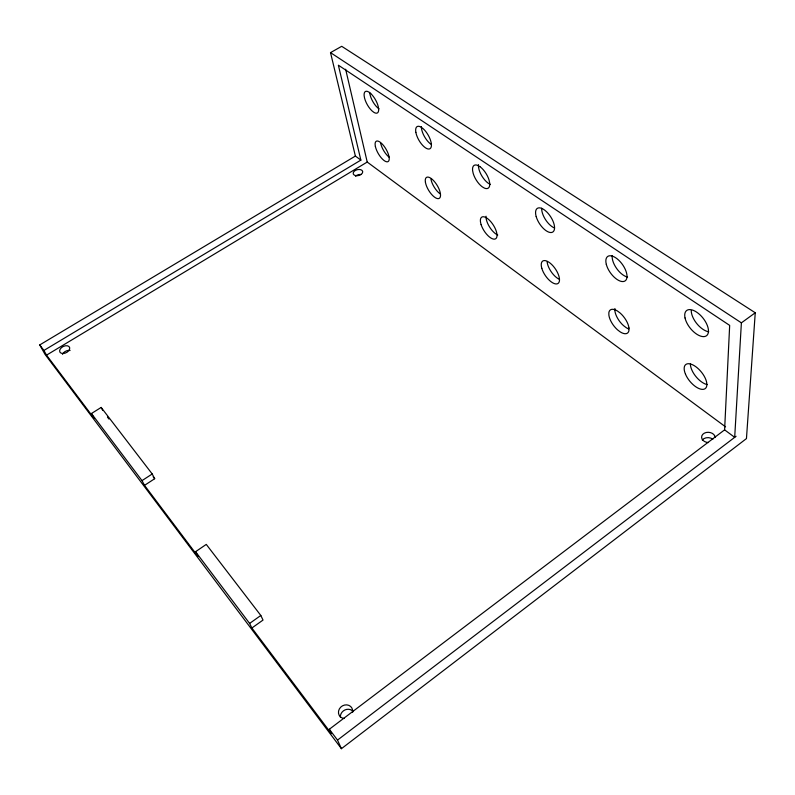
<?xml version="1.0" encoding="UTF-8"?>
<svg xmlns="http://www.w3.org/2000/svg" width="795" height="795" viewBox="0 0 795 795"><rect width="100%" height="100%" fill="white"/><g stroke="black" fill="none" stroke-linecap="round" stroke-linejoin="round"><path stroke-width="1.19" d="M251.876 628.01L263.016 620.07L260.82 615.469L206.273 544.406L195.56 551.7L249.61 623.429L251.876 628.01L331.326 733.596L329.339 729.244L724.603 429.857L729.671 325.394L338.372 65.19L360.86 160.113L43.904 350.446L39.75 344.921L355.385 156.059L360.86 160.113M355.385 156.059L330.521 52.629L341.711 46.309L755.25 312.773L741.387 322.849L734.689 437.339L724.603 429.857M755.25 312.773L746.455 438.592L341.423 748.691L44.977 354.292L39.75 344.921M341.423 748.691L337.517 740.095L736.081 436.276M249.61 623.429L260.82 615.469M195.56 551.7L197.965 556.371L144.521 485.357L154.677 478.719L152.223 473.979L101.154 407.438L91.435 413.519L94.019 418.25L46.527 355.146L43.904 350.446M144.521 485.357L142.007 480.627L152.223 473.979M46.527 355.146L367.22 162.051L725.567 426.855M490.316 184.41L488.15 183.158A13.396 5.953 58.6 0 1 479.107 169.842L478.51 167.02A13.396 5.953 58.6 0 1 478.481 164.605M330.521 52.629L741.387 322.849M378.996 108.826L377.526 107.683A12.263 4.83 61 0 1 370.082 94.893L369.655 92.409M107.434 417.077L108.935 419.035M153.177 476.762L154.677 478.719M91.435 413.519L142.007 480.627M329.339 729.244L337.517 740.095M101.154 407.438L102.674 410.29M345.636 69.225L367.22 162.051M614.893 308.51L614.903 310.984A14.389 6.738 53.2 0 0 623.538 325.642L626.162 327.639A14.389 6.738 53.2 0 0 628.716 328.951M702.293 440.062A6.767 5.108 4.9 0 1 712.867 439.198M355.514 176.192A4.849 3.001 -14.1 0 1 361.149 174.522M340.379 717.249A7.284 6.589 -34.4 0 1 345.03 709.905A7.284 6.589 -34.4 0 1 353.209 711.654M62.467 354.292A5.356 3.458 -26.4 0 1 70.079 350.525M497.759 235.032A12.849 5.505 57.3 0 1 486.063 216.23M431.059 144.312A12.79 5.356 59.9 0 1 421.36 126.653M554.552 228.026A14.111 6.638 56.7 0 1 541.683 208.181M627.553 277.077A14.986 7.403 54.3 0 1 616.662 268.521A14.986 7.403 54.3 0 1 612.23 255.533M707.143 384.591A15.443 7.453 50.5 0 1 690.398 363.941M559.432 279.373A13.545 6.092 55.5 0 1 547.139 261.933M440.052 193.811A12.263 4.979 58.8 0 1 430.94 179.193M389.441 157.4A11.766 4.522 59.8 0 1 380.706 143.428M708.743 331.803A16.019 8.218 51.2 0 1 691.243 310.497M344.275 718.511A7.324 6.608 -33.9 0 1 338.561 711.128A7.324 6.608 -33.9 0 1 346.799 704.877A7.324 6.608 -33.9 0 1 352.553 712.24M708.544 442.557A6.797 5.118 4.7 0 1 701.607 437.3A6.797 5.118 4.7 0 1 708.226 432.291A6.797 5.118 4.7 0 1 715.182 437.518M628.974 328.007L628.954 330.481A14.419 6.668 53.3 0 1 620.15 331.863L617.526 329.846A14.419 6.668 53.3 0 1 608.881 315.168L608.851 312.693A14.419 6.668 53.3 0 1 617.506 311.044L620.18 313.061A14.419 6.668 53.3 0 1 628.974 328.007M479.882 166.612L477.706 165.38A13.416 5.893 58.5 0 0 472.618 170.696L473.224 173.519A13.416 5.893 58.5 0 0 482.277 186.855L484.443 188.117A13.416 5.893 58.5 0 0 489.69 183.019L489.094 180.177A13.416 5.893 58.5 0 0 479.882 166.612M370.659 93.482L368.8 92.051A12.283 4.78 60.9 0 0 364.13 95.629L364.567 98.103A12.283 4.78 60.9 0 0 372.03 110.912L373.879 112.353A12.283 4.78 60.9 0 0 378.649 108.985L378.231 106.5A12.283 4.78 60.9 0 0 370.659 93.482M481.104 224.617A12.879 5.446 57.3 0 0 495.444 238.898A12.879 5.446 57.3 0 0 489.541 220.324A12.879 5.446 57.3 0 0 481.104 224.617M415.865 132.358A12.809 5.297 59.9 0 0 428.962 149.043A12.809 5.297 59.9 0 0 425.812 131.573A12.809 5.297 59.9 0 0 415.865 132.358M536.188 216.598A14.141 6.559 56.7 0 0 552.436 232.229A14.141 6.559 56.7 0 0 546.572 211.758A14.141 6.559 56.7 0 0 536.188 216.598M606.307 264.357A15.016 7.324 54.3 0 0 624.174 281.36A15.016 7.324 54.3 0 0 618.788 260.253A15.016 7.324 54.3 0 0 606.307 264.357M685.529 374.286A15.473 7.374 50.6 0 0 705.185 388.626A15.473 7.374 50.6 0 0 695.854 366.734A15.473 7.374 50.6 0 0 685.529 374.286M541.822 268.352A13.575 6.022 55.6 0 0 557.444 283.765A13.575 6.022 55.6 0 0 551.869 264.675A13.575 6.022 55.6 0 0 541.822 268.352M425.444 182.423A12.283 4.929 58.7 0 0 438.085 198.661A12.283 4.929 58.7 0 0 435.173 182.482A12.283 4.929 58.7 0 0 425.444 182.423M375.379 146.459A11.786 4.472 59.8 0 0 387.274 161.832A11.786 4.472 59.8 0 0 383.876 145.942A11.786 4.472 59.8 0 0 375.379 146.459M685.032 317.96A16.059 8.139 51.3 0 0 704.718 336.514A16.059 8.139 51.3 0 0 700.017 314.84A16.059 8.139 51.3 0 0 685.032 317.96M62.964 353.527A5.386 3.448 -26.4 0 0 69.662 347.644A5.386 3.448 -26.4 0 0 61.414 347.673A5.386 3.448 -26.4 0 0 62.964 353.527M355.961 175.685A4.859 3.001 -14.1 0 0 362.699 171.591A4.859 3.001 -14.1 0 0 355.186 170.528A4.859 3.001 -14.1 0 0 355.961 175.685"/></g></svg>
